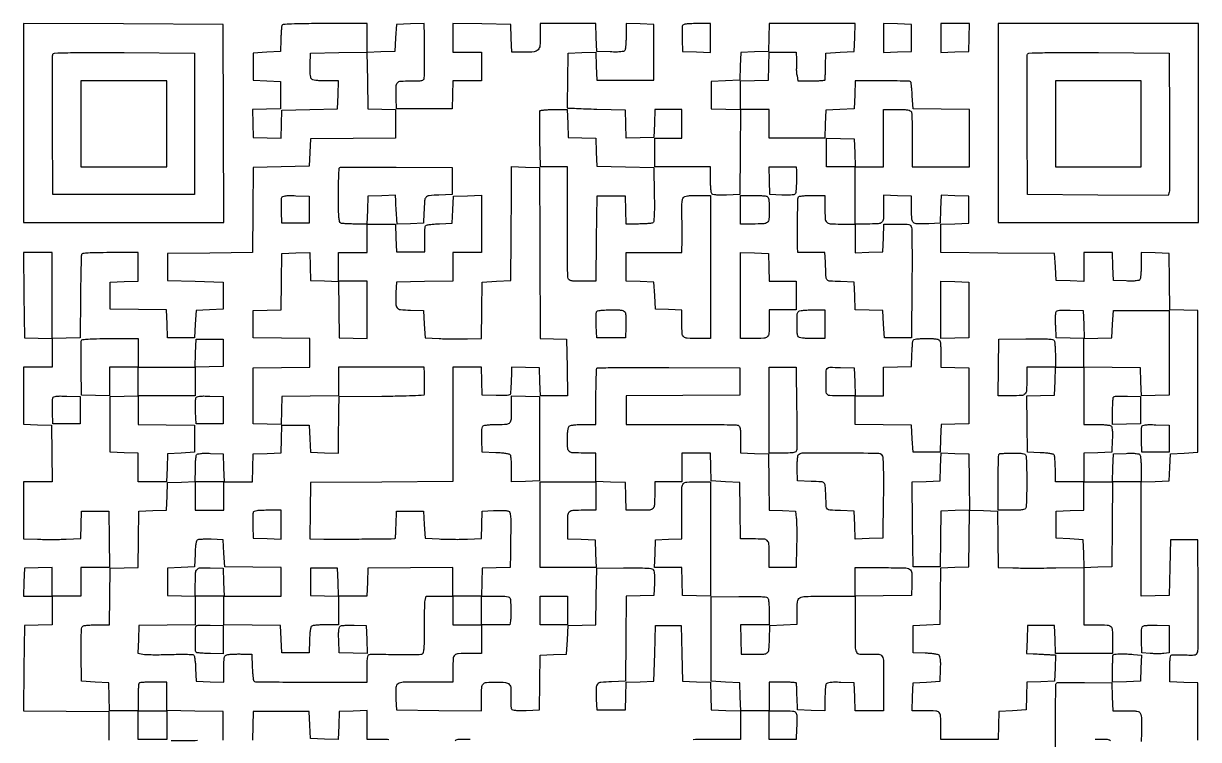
# Model space of a CAD drawing. Extents: x 156 to 936, y 100 to 969.
# Drawn here: x 156 to 936, y 494 to 969 of the extents above; entities that cross this region are included whole.
import ezdxf

# ---------------------------------------------------------------- set-up
doc = ezdxf.new("R2010")
doc.units = 0

msp = doc.modelspace()

# ---------------------------------------------------------------- linework, layer by layer
for points in [[(935.5, 493.5), (935.5, 512.5), (935.5, 531.5), (926.25, 531.787526), (917, 532.075052), (917, 541.037526, -0.00744), (917.063008, 545.271671, -0.02682), (917.287754, 547.96063, -0.04033), (917.655897, 549.625425, -0.306589), (918.25, 550.103467, -0.021515), (919.076863, 550.136195, -0.001507), (921.397508, 550.121163, -0.002134), (924.165553, 550.083074, -0.001605), (927.209602, 550.018417, 0.005636), (932.011526, 549.955145, 0.063987), (933.891556, 550.193091, 0.171736), (934.876367, 550.857979, 0.099755), (935.488384, 552.16495, 0.057084), (935.711399, 553.939083, 0.000857), (935.808475, 564.389079, 0.002308), (935.84442, 576.534447, 0.001522), (935.778782, 590.5), (935.5, 626.5), (926.5, 626.5), (917.5, 626.5), (917, 608), (916.5, 589.5), (907.25, 589.212474), (898, 588.924948), (898, 626.924948), (898, 664.924948), (907.25, 665.212474), (916.5, 665.5), (917, 674.5), (917.5, 683.5), (926.5, 684), (935.5, 684.5), (935.5, 731.5), (935.5, 778.5), (926.271928, 778.787236), (917.043857, 779.074471), (916.771928, 797.787236), (916.5, 816.5), (907.25, 816.787526), (898, 817.075052), (897.984687, 808.787526, -0.009129), (897.918962, 805.519034, -0.01216), (897.732898, 802.554613, -0.009485), (897.472502, 800.106611, -0.110544), (897.149034, 799.206902, -0.187221), (896.340297, 798.610638, -0.039341), (894.5815, 798.278749, -0.027159), (891.914541, 798.135766, -0.008519), (887.914347, 798.206902), (879.5, 798.5), (879.212474, 807.75), (878.924948, 817), (869.462474, 817), (860, 817), (860, 807.462474), (860, 797.924948), (850.75, 798.212474), (841.5, 798.5), (841, 807.5), (840.5, 816.5), (802.75, 816.762025), (765, 817.02405), (765, 826.474499), (765, 835.924948), (774.25, 836.212474), (783.5, 836.5), (783.5, 845.5), (783.5, 854.5), (774.288016, 854.787023), (765.076031, 855.074046), (764.788016, 845.787023), (764.5, 836.5), (757.011777, 836.201382, -0.010535), (749.216333, 836.054898, -0.173674), (746.805803, 836.924437, -0.207209), (745.710433, 839.069935, -0.015854), (745.5, 845.704696), (745.5, 854.5), (736.25, 854.787526), (727, 855.075052), (727, 846.144515, -0.014649), (726.801097, 839.357166, -0.195156), (725.748828, 837.14535, -0.175657), (723.402343, 836.171189, -0.011435), (715.918213, 836), (708, 836), (708, 855), (708, 874), (717.5, 874), (727, 874), (727, 893), (727, 912), (735.893011, 912, -0.00673), (740.571713, 911.937024, -0.034532), (743.154102, 911.688469, -0.06988), (744.653872, 911.217093, -0.192406), (745.393011, 910.418213, -0.081401), (745.635772, 909.244542, -0.002396), (745.821697, 904.184475, -0.00474), (745.955951, 898.207024, -0.003244), (746, 891.418213), (746, 874), (765, 874), (784, 874), (784, 892.977935), (784, 911.955869), (765.25, 912.227935), (746.5, 912.5), (746, 921.171191, 0.005061), (745.772192, 924.529969, 0.007715), (745.5, 927.439736, 0.003445), (745.214407, 929.8994, 0.169345), (745, 930.33435, 0.188331), (744.086328, 930.72604, 0.001445), (735.872924, 930.970935, 0.00532), (726.744511, 931.119524, 0.004104), (716.787526, 931.093918), (708.075052, 931), (707.787526, 921.75), (707.5, 912.5), (698, 912), (688.5, 911.5), (688.212474, 902.25), (687.924948, 893), (669.462474, 893), (651, 893), (651, 902.5), (651, 912), (641.5, 912), (632, 912), (632, 921.462474), (632, 930.924948), (641.25, 931.212474), (650.5, 931.5), (650.787526, 940.75), (651.075052, 950), (660.037526, 950), (669, 950), (669.118483, 945.25, -0.004476), (669.149212, 943.32793, -0.005043), (669.143574, 941.480635, -0.004633), (669.108381, 939.910144, -0.027177), (669.037521, 939.088333, 0.045642), (669.000227, 938.329926, 0.011884), (669.080631, 937.110708, 0.01198), (669.239271, 935.719961, 0.011978), (669.464351, 934.338333), (670.090626, 931), (679.045313, 931, 0.007849), (682.487042, 931.05403, 0.012765), (685.405046, 931.220312, 0.006425), (687.804603, 931.449693, 0.337768), (688.120801, 931.75, 0.031099), (688.174348, 932.297347, 0.000794), (688.25806, 934.776563, 0.001689), (688.34191, 937.688625, 0.001152), (688.418429, 941), (688.595254, 949.5), (698.047627, 950), (707.5, 950.5), (707.787526, 959.75), (708.075052, 969), (679.575052, 969), (651.075052, 969), (650.787526, 959.75), (650.5, 950.5), (641.287036, 950.212964), (632.074071, 949.925929), (631.787036, 940.712964), (631.5, 931.5), (622, 931), (612.5, 930.5), (612.5, 921.5), (612.5, 912.5), (622.265511, 912.213601), (632.031023, 911.927202), (631.765511, 883.713601), (631.5, 855.5), (622.58457, 855.208654, -0.007874), (618.325344, 855.136581, -0.025891), (615.518036, 855.278743, -0.03736), (613.675579, 855.608404, -0.190691), (612.849883, 856.208654, -0.110447), (612.526866, 857.10652, -0.009524), (612.266784, 859.544105, -0.01219), (612.080961, 862.496014, -0.009158), (612.015313, 865.75), (612, 874), (593.5, 874), (575, 874), (575, 883.5), (575, 893), (584, 893), (593, 893), (593, 902.5), (593, 912), (584.037526, 912), (575.075052, 912), (574.787526, 902.75), (574.5, 893.5), (565.288016, 893.212977), (556.076031, 892.925954), (555.788016, 902.212977), (555.5, 911.5), (536.5, 912.055984, -0.000923), (529.199197, 912.283115, -0.001512), (523.015623, 912.50564, -0.000146), (517.485993, 912.722991, -0.170503), (517.276588, 912.805984, -0.21705), (517.186458, 913.003428, -0.000191), (517.184431, 918.303945, -0.001902), (517.207005, 924.238771, -0.001158), (517.276588, 931.25), (517.5, 949.5), (526.711984, 949.787023), (535.923969, 950.074046), (536.211984, 940.787023), (536.5, 931.5), (555.5, 931.5), (574.5, 931.5), (574.5, 950), (574.5, 968.5), (565.25, 968.787526), (556, 969.075052), (555.984687, 960.787526, -0.009118), (555.919042, 957.519159, -0.012148), (555.733216, 954.555128, -0.009469), (555.47317, 952.107413, -0.110589), (555.150117, 951.208654, -0.190691), (554.324421, 950.608404, -0.03736), (552.481964, 950.278743, -0.025891), (549.674656, 950.136581, -0.007874), (545.41543, 950.208654), (536.5, 950.5), (536.212474, 959.75), (535.924948, 969), (517.462474, 969), (499, 969), (499, 961.434259, -0.017837), (498.746246, 954.323459, -0.169439), (497.55902, 951.569544, -0.186655), (494.972441, 950.291199, -0.022492), (488.502342, 950), (480.075052, 950), (479.787526, 959.25), (479.5, 968.5), (460.25, 968.771593), (441, 969.043186), (441, 959.521593), (441, 950), (450.5, 950), (460, 950), (460, 940.5), (460, 931), (450.537526, 931), (441.075052, 931), (440.787526, 921.75), (440.5, 912.5), (422, 912.5), (403.5, 912.5), (403.326612, 919.5, -0.009779), (403.285509, 927.391989, -0.173192), (404.16333, 929.743143, -0.205846), (406.278696, 930.802984, -0.014612), (413.019052, 931, 0.005164), (418.152213, 931.053015, 0.042775), (420.468095, 931.299778, 0.125877), (421.595374, 931.833355, 0.217441), (422.03823, 932.75, 0.002537), (422.155989, 939.771793, 0.001877), (422.217685, 947.539247, 0.001903), (422.220529, 954.948864, 0.003841), (422.155698, 960.787526), (422, 969.075052), (412.75, 968.787526), (403.5, 968.5), (403, 959.5), (402.5, 950.5), (393.25, 950.212474), (384, 949.924948), (384, 959.462474), (384, 969), (355.968615, 969, 0.001955), (341.921317, 968.945069, 0.009011), (333.788066, 968.734848, 0.007053), (328.372136, 968.420543, 0.296767), (327.488341, 967.75, 0.062379), (327.299299, 966.905307, 0.004511), (327.092081, 964.517187, 0.006263), (326.905777, 961.655284, 0.004694), (326.769726, 958.5), (326.5, 950.5), (317.5, 950), (308.5, 949.5), (308.5, 940.5), (308.5, 931.5), (317.5, 931), (326.5, 930.5), (326.5, 921.5), (326.5, 912.5), (317.212977, 912.211984), (307.925954, 911.923969), (308.212977, 902.711984), (308.5, 893.5), (317.711984, 893.212977), (326.923969, 892.925954), (327.211984, 902.212977), (327.5, 911.5), (346, 912), (364.5, 912.5), (364.787526, 921.75), (365.075052, 931), (356.659971, 931, -0.009341), (352.67439, 931.074469, -0.027071), (349.928617, 931.326393, -0.038412), (348.062509, 931.748416, -0.145738), (347.078674, 932.405204, -0.126804), (346.594776, 933.431833, -0.023545), (346.298867, 935.514748, -0.021342), (346.157498, 938.264652, -0.01153), (346.206229, 941.655204), (346.5, 949.5), (365.227854, 949.771984), (383.955708, 950.043968), (384.227854, 931.271984), (384.5, 912.5), (393.75, 912.212474), (403, 911.924948), (403, 902.478047), (403, 893.031147), (374.75, 892.765573), (346.5, 892.5), (346, 883.5), (345.5, 874.5), (327, 874), (308.5, 873.5), (308.234453, 845.265547), (307.968906, 817.031094), (279.734453, 816.765547), (251.5, 816.5), (251.5, 807.5), (251.5, 798.5), (270, 798), (288.5, 797.5), (288.5, 788.5), (288.5, 779.5), (279.5, 779), (270.5, 778.5), (270, 769.5), (269.5, 760.5), (260.5, 760.5), (251.5, 760.5), (251.212764, 769.728072), (250.925529, 778.956143), (232.212764, 779.228072), (213.5, 779.5), (213.5, 788.5), (213.5, 797.5), (222.75, 797.787526), (232, 798.075052), (232, 807.537526), (232, 817), (213.468615, 817, 0.003185), (204.368967, 816.942043, 0.013242), (198.884868, 816.726845, 0.0135), (195.287207, 816.392379, 0.280528), (194.470855, 815.75, 0.082403), (194.27733, 814.758021, 0.000701), (194.067382, 806.935938, 0.002449), (193.882619, 797.939181, 0.001573), (193.75224, 787.5), (193.5, 760.5), (184.25, 760.212474), (175, 759.924948), (175, 788.462474), (175, 817), (165.484427, 817), (155.968853, 817), (156.234427, 788.75), (156.5, 760.5), (165.75, 760.212474), (175, 759.924948), (175, 750.462474), (175, 741), (165.5, 741), (156, 741), (156, 722.037526), (156, 703.075052), (165.25, 702.787526), (174.5, 702.5), (174.772065, 683.75), (175.044131, 665), (165.522065, 665), (156, 665), (156, 646.070969), (156, 627.141938), (165.25, 626.820969, 0.005721), (169.49273, 626.722336, 0.003235), (174.636212, 626.694916, 0.003229), (179.82374, 626.734324, 0.0053), (184.213699, 626.842573), (193.927398, 627.185146), (194.213699, 636.342573), (194.5, 645.5), (203.5, 645.5), (212.5, 645.5), (212.772065, 626.75), (213.044131, 608), (203.522065, 608), (194, 608), (194, 598.5), (194, 589), (184.5, 589), (175, 589), (175, 598.537526), (175, 608.075052), (165.75, 607.787526), (156.5, 607.5), (156.212474, 598.25), (155.924948, 589), (165.462474, 589), (175, 589), (175, 579.537526), (175, 570.075052), (165.75, 569.787526), (156.5, 569.5), (156.234453, 541.2656), (155.968906, 513.031199), (184.234453, 512.7656), (212.5, 512.5), (212.5, 493.5)], [(288.5, 493.5), (288.5, 503), (288.5, 512.5), (269.75, 512.772065), (251, 513.044131), (251, 503.522065), (251, 494), (241.5, 494), (232, 494), (232, 503.5), (232, 513), (222.537526, 513), (213.075052, 513), (212.787526, 522.25), (212.5, 531.5), (203.5, 532), (194.5, 532.5), (194.253044, 550.442865, -0.00333), (194.19043, 559.259053, -0.013443), (194.332656, 564.636527, -0.01462), (194.625285, 568.172733, -0.227096), (195.253044, 569.177552, -0.111512), (196.126216, 569.49002, -0.009142), (198.550663, 569.741275, -0.011901), (201.485585, 569.921061, -0.00888), (204.727935, 569.984687), (212.955869, 570), (213.227935, 588.75), (213.5, 607.5), (222.728072, 607.787236), (231.956143, 608.074471), (232.228072, 626.787236), (232.5, 645.5), (241.712964, 645.787036), (250.925929, 646.074071), (251.212964, 655.287036), (251.5, 664.5), (260.75, 664.787526), (270, 665.075052), (270.015313, 673.287526, -0.009211), (270.081044, 676.527258, -0.012245), (270.267102, 679.467433, -0.009596), (270.527569, 681.895183, -0.110258), (270.850966, 682.793098, -0.187221), (271.659703, 683.389362, -0.039341), (273.4185, 683.721251, -0.027159), (276.085459, 683.864234, -0.008519), (280.085653, 683.793098), (288.5, 683.5), (288.787526, 674.25), (289.075052, 665), (298.5, 665), (307.924948, 665), (308.212474, 674.25), (308.5, 683.5), (317.712964, 683.787036), (326.925929, 684.074071), (327.212964, 693.287036), (327.5, 702.5), (336.5, 702.5), (345.5, 702.5), (346, 693.5), (346.5, 684.5), (355.75, 684.212474), (365, 683.924948), (365.079024, 693.212474, -0.000761), (365.121578, 697.45503, -0.000439), (365.185059, 702.562414, -0.000438), (365.257785, 707.689973, -0.000734), (365.329024, 712), (365.5, 721.5), (393.75, 721.765573, 0.002598), (405.622444, 721.938886, 0.00607), (414.50275, 722.222558, 0.001837), (421.620706, 722.562683, 0.371964), (422.09375, 723.015573, 0.017526), (422.13051, 723.628552, 0.001939), (422.159961, 725.0327, 0.002363), (422.180641, 726.704821, 0.00191), (422.1875, 728.5, 0.001681), (422.180728, 730.513777, 0.001076), (422.159961, 732.853125, 0.001081), (422.129727, 735.145034, 0.00202), (422.09375, 737), (422, 741), (393.5, 741), (365, 741), (365, 731.522065), (365, 722.044131), (346.25, 721.772065), (327.5, 721.5), (327.211984, 712.212977), (326.923969, 702.925954), (317.711984, 703.212977), (308.5, 703.5), (308.5, 722), (308.5, 740.5), (327.25, 740.772065), (346, 741.044131), (346, 750.5), (346, 759.955869), (327.25, 760.227935), (308.5, 760.5), (308.5, 769.5), (308.5, 778.5), (317.728072, 778.787236), (326.956143, 779.074471), (327.228072, 797.787236), (327.5, 816.5), (336.711984, 816.787023), (345.923969, 817.074046), (346.211984, 807.787023), (346.5, 798.5), (355.75, 798.212474), (365, 797.924948), (365, 807.462474), (365, 817), (374.5, 817), (384, 817), (384, 826.5), (384, 836), (376.081787, 836, -0.006947), (372.935636, 836.043715, -0.008806), (370.031843, 836.175639, -0.007189), (367.611474, 836.363326, -0.068768), (366.605423, 836.597919, -0.249141), (365.754239, 837.576177, -0.035832), (365.328254, 840.283326, -0.018543), (365.100925, 845.079705, -0.002626), (365.051267, 854.958884, -0.003426), (365.099793, 861.81479, -0.005407), (365.245329, 867.695274, -0.001644), (365.442656, 872.772582, -0.187985), (365.706291, 873.372957, -0.195809), (366.331736, 873.636414, -0.000409), (377.055785, 873.755785, -0.002689), (389.169112, 873.815552, -0.001656), (403.428659, 873.761992), (440.5, 873.5), (440.5, 864.5), (440.5, 855.5), (431.759315, 855.211203, 0.014923), (425.253839, 854.801646, 0.195196), (423.149036, 853.710509, 0.159803), (422.18527, 851.366323, 0.009206), (421.754332, 843.5), (421.5, 836.5), (412.75, 836.211067), (404, 835.922134), (403.805207, 839.211067, 0.00164), (403.715067, 840.65288, 0.001166), (403.604973, 842.268251, 0.001177), (403.492696, 843.80916, 0.002507), (403.3971, 845, -0.006475), (403.308718, 846.222516, -0.002679), (403.219453, 847.878211, -0.00265), (403.142668, 849.654394, -0.003412), (403.091893, 851.287526), (403, 855.075052), (393.75, 854.787526), (384.5, 854.5), (384.212474, 845.25), (383.924948, 836), (393.424948, 836), (402.924948, 836), (403.212474, 826.75), (403.5, 817.5), (412.983574, 817.5), (422.467148, 817.5), (422.302822, 825.553028, -0.008466), (422.291823, 828.721646, -0.011507), (422.396092, 831.579175, -0.008539), (422.577437, 833.94315, -0.115493), (422.851092, 834.759061, -0.200698), (423.540741, 835.252542, -0.01716), (425.720402, 835.673179, -0.019399), (428.567144, 836.009307, -0.01101), (432.031844, 836.206033), (440.5, 836.5), (441, 845.5), (441.5, 854.5), (450.75, 854.787526), (460, 855.075052), (460, 836.037526), (460, 817), (450.5, 817), (441, 817), (441, 807.522065), (441, 798.044131), (422.25, 797.772065), (403.5, 797.5), (403.199088, 790.520917, 0.012477), (403.062458, 782.988791, 0.170867), (403.97509, 780.45151, 0.198326), (406.222155, 779.237089, 0.017722), (412.759315, 778.788797), (421.5, 778.5), (422, 769.5), (422.5, 760.5), (432, 760, 0.006695), (436.306028, 759.831145, 0.004023), (441.420154, 759.740319, 0.004028), (446.508494, 759.731893, 0.007015), (450.728185, 759.818108), (459.95637, 760.136216), (460.228185, 778.818108), (460.5, 797.5), (470, 798), (479.5, 798.5), (479.702066, 827, 0.000057), (479.782942, 838.59231, 0.000062), (479.858856, 849.856336, 0.000058), (479.921547, 859.500792, 0.000306), (479.952066, 864.787526), (480, 874.075052), (489.25, 873.787526), (498.5, 873.5), (498.693243, 823, 0.000061), (498.771401, 803.202094, 0.000085), (498.846393, 785.509874, 0.00005), (498.913639, 770.595766, 0.001132), (498.943243, 766.288933), (499, 760.077866), (507.75, 759.788933), (516.5, 759.5), (516.772065, 740.75), (517.044131, 722), (508.059591, 722), (499.075052, 722), (498.787526, 731.25), (498.5, 740.5), (489.25, 740.787526), (480, 741.075052), (479.880142, 736.787526, -0.003094), (479.741004, 732.713053, -0.003006), (479.550348, 728.601279, -0.002617), (479.343685, 725.016108, -0.016904), (479.168879, 723.212474, -0.294775), (478.64647, 722.596928, -0.047029), (477.021957, 722.268025, -0.027676), (474.299933, 722.130621, -0.006543), (469.75, 722.212474), (460.5, 722.5), (460.212474, 731.75), (459.924948, 741), (450.462474, 741), (441, 741), (441, 703.009792), (441, 665.019583), (393.75, 664.759792), (346.5, 664.5), (346.227935, 645.75), (345.955869, 627), (355.227935, 626.922442, 0.003114), (368.241019, 626.894635, 0.001582), (384.608783, 627.013389, 0.000103), (402.235122, 627.200681, 0.196099), (402.750962, 627.417629, 0.183376), (402.864463, 627.669974, 0.00112), (403.012061, 630.224561, 0.00439), (403.149246, 633.160312, 0.002759), (403.260528, 636.593862), (403.5, 645.5), (412.5, 645.5), (421.5, 645.5), (422, 636.5), (422.5, 627.5), (432, 627, 0.006917), (436.305031, 626.833104, 0.004162), (441.41591, 626.748305, 0.004167), (446.499622, 626.748647, 0.007264), (450.713735, 626.845294), (459.92747, 627.190588), (460.213735, 636.345294), (460.5, 645.5), (467.988223, 645.798618, -0.007113), (471.002676, 645.875899, -0.008291), (473.86774, 645.861065, -0.007478), (476.28567, 645.772252, -0.048649), (477.488223, 645.591868, -0.249664), (478.759494, 644.441676, -0.072268), (479.307541, 641.762138, -0.017697), (479.433859, 636.039907, -0.000836), (479.145204, 616.787526), (479, 608.075052), (469.75, 607.787526), (460.5, 607.5), (460.212474, 598.25), (459.924948, 589), (469.462474, 589, -0.003874), (475.51584, 588.953098, -0.053135), (477.694964, 588.686657, -0.181757), (478.707336, 588.012587, -0.138346), (479.16655, 586.75, -0.007082), (479.428725, 582.365359, -0.009518), (479.534242, 578.387789, -0.010421), (479.489633, 575.04807, -0.03026), (479.271354, 572.75), (478.841089, 570), (469.420545, 570), (460, 570), (460, 560.5), (460, 551), (452.081787, 551, 0.01141), (444.599988, 550.829247, 0.175208), (442.252746, 549.85745, 0.195511), (441.199638, 547.650479, 0.014768), (441, 540.893011), (441, 532), (422.519052, 532, 0.004239), (408.063884, 531.877459, 0.13093), (404.637957, 530.902206, 0.25447), (403.172345, 528.427676, 0.019865), (403.199088, 520.479083), (403.5, 513.5), (431.75, 513.234427), (460, 512.968853), (460, 520.902639, -0.011068), (460.165212, 528.365411, -0.169323), (461.1071, 530.725426, -0.200102), (463.253262, 531.79038, -0.016408), (469.639213, 532, -0.021764), (475.946252, 531.725343, -0.185774), (478.443066, 530.505661, -0.181736), (479.507702, 527.911855, -0.020669), (479.434235, 521.465379, 0.012819), (479.369127, 519.062667, 0.016055), (479.437455, 516.834265, 0.014297), (479.606272, 514.991437, 0.108834), (479.892441, 514.174034, 0.197728), (480.690709, 513.595907, 0.034289), (482.566222, 513.278153, 0.024978), (485.388335, 513.138821, 0.008014), (489.58457, 513.208654), (498.5, 513.5), (498.772409, 531.711394), (499.044819, 549.922788), (507.772409, 550.211394), (516.5, 550.5), (517, 560), (517.5, 569.5), (526.728072, 569.787236), (535.956143, 570.074471), (536.228072, 588.787236), (536.5, 607.5), (554.369149, 607.773559, -0.003819), (562.712463, 607.837549, -0.011716), (568.363156, 607.705298, -0.011656), (572.310631, 607.427957, -0.150949), (573.657104, 606.869615, -0.142536), (574.323256, 605.885185, -0.047636), (574.700505, 604.170365, -0.030291), (574.858305, 601.577326, -0.008942), (574.787955, 597.596055), (574.5, 589.5), (565.26551, 589.212679), (556.03102, 588.925359), (555.76551, 560.712679), (555.5, 532.5), (546.259666, 532.212602, 0.015844), (539.321238, 531.776454, 0.194277), (537.009645, 530.578192, 0.177046), (536.065605, 528.057347, 0.012739), (536.199088, 520.479083), (536.5, 513.5), (546, 513.5), (555.5, 513.5), (555.787036, 522.712964), (556.074071, 531.925929), (565.287036, 532.212964), (574.5, 532.5), (575, 551), (575.5, 569.5), (584, 569.5), (592.5, 569.5), (593, 551), (593.5, 532.5), (602.712964, 532.212964), (611.925929, 531.925929), (612.212964, 522.712964), (612.5, 513.5), (622.288011, 513.21333), (632.076022, 512.926659), (631.788011, 522.21333), (631.5, 531.5), (622, 532), (612.5, 532.5), (612.5, 560.5), (612.5, 588.5), (630.926619, 588.773242, -0.003139), (640.125155, 588.85189, -0.013555), (645.589823, 588.716146, -0.01557), (649.126519, 588.421641, -0.226527), (650.161306, 587.773242, -0.110913), (650.48003, 586.885205, -0.009356), (650.736503, 584.450577, -0.012063), (650.919865, 581.502688, -0.009035), (650.984687, 578.25), (651, 570), (641.463788, 570), (631.927576, 570), (632.213788, 560.25), (632.5, 550.5), (639.5, 550.469005, 0.008889), (647.464579, 550.575329, 0.169105), (649.754113, 551.45327, 0.199065), (650.820505, 553.518745, 0.01308), (651.213926, 560.359681), (651.5, 569.5), (660.5, 570), (669.5, 570.5), (669.463093, 577.5, -0.022209), (669.768973, 585.311552, -0.246222), (671.391831, 587.863692, -0.126472), (675.018777, 588.867333, -0.004588), (689.475249, 589), (708, 589), (708, 598.475), (708, 607.95), (726.487223, 607.95, -0.003873), (740.958549, 607.837901, -0.13117), (744.241396, 606.906886, -0.253195), (745.664379, 604.5202, -0.017943), (745.710761, 596.5), (745.5, 589.5), (726.75, 589.227935), (708, 588.955869), (708, 570.045322, 0.003348), (708.097924, 555.420285, 0.110281), (708.907148, 552.011306, 0.270285), (711.07254, 550.561141, 0.027546), (717.5, 550.51571, -0.027283), (723.884532, 550.47394, -0.268629), (726.039232, 549.043817, -0.111965), (726.850533, 545.684456, -0.003492), (726.95, 531.440547), (726.95, 513), (717.512526, 513), (708.075052, 513), (707.787526, 522.25), (707.5, 531.5), (698.58457, 531.791346, 0.007874), (694.325344, 531.863419, 0.025891), (691.518036, 531.721257, 0.03736), (689.675579, 531.391596, 0.190691), (688.849883, 530.791346, 0.110589), (688.52683, 529.892587, 0.009469), (688.266784, 527.444872, 0.012148), (688.080958, 524.480841, 0.009118), (688.015313, 521.212474), (688, 512.924948), (678.847925, 513.212474), (669.695849, 513.5), (669.464517, 522, 0.001053), (669.367418, 525.311374, 0.001544), (669.266889, 528.223437, 0.000725), (669.170029, 530.702865, 0.028439), (669.116592, 531.25, 0.339459), (668.801894, 531.550346, 0.00637), (666.390499, 531.779688, 0.012712), (663.458816, 531.945974, 0.007809), (660, 532), (651, 532), (651, 522.5), (651, 513), (659.883423, 513, -0.014769), (666.557752, 512.802817, -0.213834), (668.605984, 511.735462, -0.171698), (669.409867, 509.380854, -0.00891), (669.174833, 501.25), (668.835882, 494), (659.917941, 494), (651, 494), (651, 503.5), (651, 513), (641.5, 513), (632, 513), (632, 503.5), (632, 494), (613.75, 493.984687, 0.004181), (606.662785, 493.91947, 0.006279), (600.481605, 493.733216, 0.002855)], [(841.047483, 487.035768, -0.001493), (841, 502.940322, -0.002324), (841.049628, 513.619131, -0.003733), (841.202246, 522.724299, -0.00079), (841.408216, 530.703877, -0.191804), (841.688496, 531.355163, -0.19128), (842.321579, 531.628369, -0.001798), (847.480314, 531.761564, -0.0057), (853.465536, 531.826322, -0.003617), (860.438496, 531.77183), (878.5, 531.5), (878.787526, 522.25), (879.075052, 513), (887.930537, 513, -0.006773), (892.587052, 512.936924, -0.03465), (895.160133, 512.688208, -0.070053), (896.655249, 512.216672, -0.192061), (897.393011, 511.418213, -0.09206), (898.145544, 507.347604, -0.003894), (898.019097, 492.616753, -0.00225)], [(398.426061, 493.751654, 0.011463), (395.496713, 493.923668, 0.008468), (392.25, 493.984687), (384, 494), (384, 503.537526), (384, 513.075052), (374.75, 512.787526), (365.5, 512.5), (365.211984, 503.212977), (364.923969, 493.925954), (355.711984, 494.212977), (346.5, 494.5), (346, 503.5), (345.5, 512.5), (327, 512.5), (308.5, 512.5), (308, 493.5)], [(253.996747, 493.146926, -0.000355), (258.979687, 493.216904, -0.000678), (264.85957, 493.287322, -0.000472), (271.5, 493.351569)], [(452.520917, 493.800912, 0.012739), (444.942653, 493.934395, 0.177046), (442.421808, 492.990355, 0.194277)], [(877.562553, 493.083447, 0.162596), (875.01089, 493.947558, 0.011811), (867.479083, 493.800912)]]:
    msp.add_lwpolyline(points, format="xyb")
for points in [[(156, 903.007138), (156, 837), (222.50719, 837), (289.014379, 837), (288.75719, 902.75), (288.5, 968.5), (222.25, 968.757138), (156, 969.014276)], [(727, 959.5), (727, 949.924948), (736.25, 950.212474), (745.5, 950.5), (745.5, 959.5), (745.5, 968.5), (736.25, 968.787526), (727, 969.075052)], [(765, 959.462474), (765, 949.924948), (774.25, 950.212474), (783.5, 950.5), (783.787526, 959.75), (784.075052, 969), (774.537526, 969), (765, 969)], [(803, 903), (803, 837), (869.5, 837), (936, 837), (936, 903), (936, 969), (869.5, 969), (803, 969)], [(194, 902.5), (194, 874), (222.5, 874), (251, 874), (251, 902.5), (251, 931), (222.5, 931), (194, 931)], [(841, 902.5), (841, 874), (869.5, 874), (898, 874), (898, 902.5), (898, 931), (869.5, 931), (841, 931)], [(707.787526, 883.25), (708.075052, 874), (698.537526, 874), (689, 874), (689, 883.537526), (689, 893.075052), (698.25, 892.787526), (707.5, 892.5)], [(365.227935, 779.25), (365.5, 760.5), (374.75, 760.212474), (384, 759.924948), (384, 778.962474), (384, 798), (374.477935, 798), (364.955869, 798)], [(783.5, 779), (783.5, 760.5), (774.25, 760.212474), (765, 759.924948), (765, 779), (765, 798.075052), (774.25, 797.787526), (783.5, 797.5)], [(270, 655.5), (270, 646), (279.5, 646), (289, 646), (289, 655.5), (289, 665), (279.5, 665), (270, 665)], [(517, 579.5), (517, 570), (508, 570), (499, 570), (499, 579.5), (499, 589), (508, 589), (517, 589)]]:
    msp.add_lwpolyline(points, close=True)
for points in [[(593.423642, 967.661609, 0.079281), (593.235027, 966.7687, 0.006579), (593.147568, 964.392336, 0.008656), (593.129541, 961.539392, 0.006569), (593.205027, 958.411609), (593.5, 950.5), (602.75, 950.212474), (612, 949.924948), (612, 959.462474), (612, 969), (602.968615, 969, 0.007593), (598.620517, 968.933967, 0.027242), (595.854544, 968.698735, 0.041413), (594.106941, 968.304101, 0.228749)], [(269.5, 902.5), (269.5, 855.5), (222.5, 855.5), (175.5, 855.5), (175.239372, 901.5, -0.000997), (175.174287, 919.225103, -0.001596), (175.197198, 934.357597, -0.000282), (175.267665, 947.72814, -0.090314), (175.461789, 948.759906, -0.301449), (176.45055, 949.464468, -0.003096), (185.402033, 949.70934, -0.005599), (198.68089, 949.841585, -0.001079), (222.722417, 949.759906), (269.5, 949.5)], [(916.777529, 904.5, -0.001169), (916.844214, 887.089041, -0.00181), (916.812248, 872.054912, -0.000538), (916.723164, 858.995066, -0.057675), (916.505999, 857.240125), (915.956939, 854.980251), (869.22847, 855.240125), (822.5, 855.5), (822.239372, 901.5, -0.000997), (822.174287, 919.225103, -0.001596), (822.197198, 934.357597, -0.000282), (822.267665, 947.72814, -0.090314), (822.461789, 948.759906, -0.301449), (823.45055, 949.464468, -0.003096), (832.402033, 949.70934, -0.005599), (845.68089, 949.841585, -0.001079), (869.722417, 949.759906), (916.5, 949.5)], [(517.212474, 902.75), (517.5, 893.5), (526.712964, 893.212964), (535.925929, 892.925929), (536.212964, 883.712964), (536.5, 874.5), (555.5, 874), (574.5, 873.5), (574.71939, 855.540099, -0.003424), (574.76602, 846.853289, -0.012963), (574.617147, 841.421853, -0.013089), (574.32745, 837.785663, -0.228634), (573.71939, 836.805412, -0.112178), (572.861723, 836.499499, -0.008905), (570.445781, 836.253721, -0.01172), (567.521977, 836.077684, -0.008708), (564.287526, 836.015313), (556.075052, 836), (555.787526, 845.25), (555.5, 854.5), (546, 854.5), (536.5, 854.5), (536.234427, 826.25), (535.968853, 798), (527.051814, 798, -0.00559), (521.899362, 798.057602, -0.044062), (519.525891, 798.320762, -0.112612), (518.248259, 798.895566, -0.155336), (517.526701, 799.915871, -0.071527), (517.285092, 801.37116, -0.001278), (517.133222, 809.298356, -0.003166), (517.038199, 818.552095, -0.002104), (517.041088, 829.165871, 0.0004), (517.081969, 840.272416, 0.000438), (517.103554, 851.040912, 0.000409), (517.106411, 860.248914, 0.00221), (517.081774, 865.25), (517, 874), (508.043625, 874), (499.08725, 874), (498.793625, 892.011908, -0.001811), (498.705193, 898.986719, -0.002786), (498.684169, 905.02307, -0.000917), (498.704651, 910.241772, -0.080071), (498.833333, 911.011908, -0.280665), (499.306478, 911.408966, -0.011022), (501.650651, 911.712794, -0.01654), (504.583458, 911.929542, -0.010174), (508.045808, 912), (516.924948, 912)], [(669.134681, 871.25, -0.015832), (669.216235, 866.52915, -0.012922), (669.012997, 861.480221, -0.006968), (668.64123, 856.843731, -0.174605), (668.106118, 855.706118, -0.17403), (667.464274, 855.403332, -0.009667), (665.221926, 855.230676, -0.013989), (662.491619, 855.150009, -0.009711), (659.405143, 855.205143), (651.5, 855.5), (651.212474, 864.75), (650.924948, 874), (659.962474, 874), (669, 874)], [(345.5, 845.5), (345.5, 836.5), (336.5, 836.5), (327.5, 836.5), (327.205027, 844.411609, -0.006757), (327.130652, 847.542211, -0.008847), (327.151984, 850.403842, -0.006825), (327.2445, 852.787219, -0.078651), (327.438673, 853.700781, -0.222283), (328.127059, 854.364206, -0.05328), (329.715903, 854.724548, -0.030281), (332.338027, 854.871594, -0.007113), (336.733647, 854.789171), (345.5, 854.5)], [(612, 807.5), (612, 760), (604.081787, 760, -0.011383), (596.602433, 760.170301, -0.17474), (594.254392, 761.139643, -0.19588), (593.200408, 763.341584, -0.014894), (593, 770.068056), (593, 778.922134), (584.25, 779.211067), (575.5, 779.5), (575, 788.5), (574.5, 797.5), (565.25, 797.787526), (556, 798.075052), (556, 807.537526), (556, 817), (574.5, 817), (593, 817), (593.125886, 825.75, 0.00318), (593.157869, 829.735023, 0.001862), (593.148043, 834.507467, 0.001862), (593.10265, 839.282314, 0.003165), (593.024538, 843.27542, -0.00977), (592.999712, 847.185347, -0.020936), (593.165701, 850.197251, -0.024523), (593.491098, 852.410811, -0.125079), (594.021097, 853.52542, -0.13844), (595.03965, 854.226656, -0.043883), (596.848389, 854.669476, -0.028987), (599.55486, 854.925814, -0.009118), (603.622445, 855), (612, 855)], [(649.418213, 854.393011, -0.18666), (650.209997, 853.676577, -0.072682), (650.683962, 852.251766, -0.036534), (650.93529, 849.820122, -0.007489), (651, 845.5, -0.016928), (650.787494, 839.225197, -0.201251), (649.720139, 837.097177, -0.16771), (647.358591, 836.163873, -0.011011), (639.918213, 836), (632, 836), (632, 845.5), (632, 855), (639.918213, 855, -0.00705), (643.066073, 854.955615, -0.008902), (645.9751, 854.821697, -0.007317), (648.400281, 854.631074, -0.06844)], [(688, 847.081787, 0.011759), (688.176663, 839.570915, 0.18106), (689.179831, 837.232644, 0.19079), (691.45107, 836.190353, 0.013298), (698.606989, 836), (708, 836), (708, 826.462474), (708, 816.924948), (717.25, 817.212474), (726.5, 817.5), (726.787526, 826.75), (727.075052, 836), (736.018474, 836, -0.004736), (741.561538, 835.947493, -0.053558), (743.736862, 835.672036, -0.155063), (744.850155, 835.003716, -0.122437), (745.500965, 833.75, -0.056258), (745.712264, 832.037369, -0.000808), (745.802364, 821.732813, -0.002221), (745.834482, 809.767907, -0.001462), (745.770017, 796), (745.5, 760.5), (736.5, 760.5), (727.5, 760.5), (727, 769.5), (726.5, 778.5), (717.287036, 778.787036), (708.074071, 779.074071), (707.787036, 788.287036), (707.5, 797.5), (698.25, 797.787526, -0.007426), (691.411717, 798.101801, -0.168845), (689.622301, 798.848486, -0.195115), (688.806187, 800.514255, -0.010489), (688.511483, 806.5, 0.001861), (688.443877, 808.615917, 0.001604), (688.357418, 810.839062, 0.001615), (688.266002, 812.855345, 0.004675), (688.185179, 814.25), (688, 817), (679, 817), (670, 817), (669.864191, 820.75, -0.009626), (669.719176, 829.305037, -0.004178), (669.840441, 840.682244, -0.000979), (670.090978, 852.626878, -0.133445), (670.49639, 853.994159, -0.218402), (671.094392, 854.392109, -0.011647), (673.414965, 854.704534, -0.016512), (676.279566, 854.927029, -0.011124), (679.559017, 855), (688, 855)], [(650.787526, 807.25), (651.075052, 798), (660.037526, 798), (669, 798), (669, 788.5), (669, 779), (660, 779), (651, 779), (651, 770.106989, -0.014768), (650.800362, 763.349521, -0.195511), (649.747254, 761.14255, -0.175208), (647.400012, 760.170753, -0.01141), (639.918213, 760), (632, 760), (632, 788.537526), (632, 817.075052), (641.25, 816.787526), (650.5, 816.5)], [(555.53186, 776.729083, -0.045288), (555.735265, 775.430652, -0.00895), (555.846004, 773.075142, -0.009416), (555.874264, 770.317546, -0.008627), (555.800912, 767.479083), (555.5, 760.5), (546, 760.5), (536.5, 760.5), (536.205027, 768.411609, -0.006569), (536.129541, 771.539392, -0.008656), (536.147568, 774.392336, -0.006579), (536.235027, 776.7687, -0.079281), (536.423642, 777.661609, -0.228601), (537.106344, 778.303902, -0.041485), (538.850944, 778.698627, -0.027288), (541.61172, 778.933926, -0.007616), (545.949563, 779, -0.004678), (551.552489, 778.947575, -0.053547), (553.739528, 778.671195, -0.154765), (554.863398, 777.997834, -0.120074)], [(688, 769.5), (688, 760), (679.559017, 760, -0.009777), (675.847583, 760.072584, -0.022869), (673.081604, 760.30781, -0.025741), (671.115726, 760.669682, -0.198475), (670.372476, 761.206338, -0.127083), (669.669187, 763.473755, -0.010853), (669.508102, 769.609813, -0.009788), (669.601042, 775.791653, -0.154721), (670.297344, 777.75, -0.171421), (671.144263, 778.308064, -0.027466), (673.12069, 778.684422, -0.023326), (675.897929, 778.925561, -0.009992), (679.622445, 779), (688, 779)], [(859.788016, 769.212977), (860.076031, 759.925954), (869.288016, 760.212977), (878.5, 760.5), (879, 769.5), (879.5, 778.5), (898, 778.5), (916.5, 778.5), (916.5, 750.5), (916.5, 722.5), (907.288016, 722.212977), (898.076031, 721.925954), (897.788016, 731.212977), (897.5, 740.5), (878.75, 740.772065), (860, 741.044131), (860, 722.022065), (860, 703), (868.25, 702.984687, -0.00917), (871.504112, 702.918959, -0.012203), (874.45641, 702.732898, -0.00954), (876.894283, 702.472467, -0.110402), (877.793098, 702.149034, -0.187221), (878.389362, 701.340297, -0.039341), (878.721251, 699.5815, -0.027159), (878.864234, 696.914541, -0.008519), (878.793098, 692.914347), (878.5, 684.5), (869.25, 684.212474), (860, 683.924948), (860, 674.462474), (860, 665), (869.462474, 665), (878.924948, 665), (879.212474, 674.25), (879.5, 683.5), (887.914347, 683.793098, -0.008519), (891.914541, 683.864234, -0.027159), (894.5815, 683.721251, -0.039341), (896.340297, 683.389362, -0.187221), (897.149034, 682.793098, -0.110402), (897.472467, 681.894283, -0.00954), (897.732898, 679.45641, -0.012203), (897.918959, 676.504112, -0.00917), (897.984687, 673.25), (898, 665), (888.515573, 665), (879.031147, 665), (878.765573, 636.75), (878.5, 608.5), (869.25, 608.212474), (860, 607.924948), (860, 588.962474), (860, 570), (867.918213, 570, -0.01141), (875.400012, 569.829247, -0.175208), (877.747254, 568.85745, -0.195511), (878.800362, 566.650479, -0.014768), (879, 559.893011), (879, 551), (860.037526, 551), (841.075052, 551), (840.787526, 560.25), (840.5, 569.5), (831.5, 569.5), (822.5, 569.5), (822.212474, 560.25), (821.924948, 551), (826.212474, 550.812469, -0.00137), (828.037234, 550.727646, -0.001144), (829.974914, 550.627808, -0.001154), (831.747247, 550.528323, -0.003151), (833, 550.447178, 0.001945), (834.157778, 550.36938, 0.001049), (835.584874, 550.282064, 0.001044), (837.039406, 550.199178, 0.001643), (838.288933, 550.134709), (841.077866, 550), (840.788933, 541.25), (840.5, 532.5), (831.287036, 532.212964), (822.074071, 531.925929), (821.787036, 522.712964), (821.5, 513.5), (812.5, 513), (803.5, 512.5), (803.212474, 503.25), (802.924948, 494), (783.962474, 494), (765, 494), (765, 501.918213, 0.011435), (764.828811, 509.402343, 0.175657), (763.85465, 511.748828, 0.195156), (761.642834, 512.801097, 0.014649), (754.855485, 513), (745.924948, 513), (746.212474, 522.25), (746.5, 531.5), (755.5, 532), (764.5, 532.5), (764.787955, 540.596055, 0.009297), (764.853384, 544.453818, 0.027925), (764.702116, 547.083031, 0.040485), (764.352763, 548.859002, 0.151881), (763.740571, 549.800344, 0.122658), (762.807209, 550.249631, 0.013628), (760.461407, 550.669899, 0.015939), (757.595712, 551.010054, 0.012276), (754.452616, 551.204288), (746.5, 551.5), (746.5, 560.5), (746.5, 569.5), (755.5, 570), (764.5, 570.5), (764.771928, 589.212764), (765.043857, 607.925529), (774.271928, 608.212764), (783.5, 608.5), (783.772199, 627.28648), (784.044399, 646.072959), (774.455018, 645.78648), (764.865637, 645.5), (764.682818, 627), (764.5, 608.5), (755.5, 608.5), (746.5, 608.5), (746.234491, 636.712269), (745.968982, 664.924538), (755.234491, 665.212269), (764.5, 665.5), (764.788016, 674.787023), (765.076031, 684.074046), (774.288016, 683.787023), (783.5, 683.5), (783.771928, 664.787236), (784.043857, 646.074471), (793.271928, 645.787236), (802.5, 645.5), (802.771815, 626.818108), (803.04363, 608.136216), (812.771815, 607.818108, 0.006), (817.767914, 607.714733, 0.001944), (825.161018, 607.67924, 0.001938), (833.380843, 607.703588, 0.002177), (841.286969, 607.792071), (860.073938, 608.084142), (859.786969, 617.292071), (859.5, 626.5), (850.5, 627), (841.5, 627.5), (841.5, 636.5), (841.5, 645.5), (850.75, 645.787526), (860, 646.075052), (860, 655.537526), (860, 665), (850.5, 665), (841, 665), (840.984687, 673.25, 0.008579), (840.922928, 676.497876, 0.011582), (840.748704, 679.430835, 0.008725), (840.505619, 681.854929, 0.112667), (840.202843, 682.706033, 0.192561), (839.466763, 683.236162, 0.02067), (837.36687, 683.666992, 0.020911), (834.539342, 684.005667, 0.010674), (830.968156, 684.206033), (822.5, 684.5), (822.228074, 703.212184), (821.956148, 721.924368), (831.228074, 722.212184), (840.5, 722.5), (840.787526, 731.75), (841.075052, 741), (831.537526, 741), (822, 741), (822, 733.081787, -0.011425), (821.828991, 725.598614, -0.175472), (820.855803, 723.251819, -0.195302), (818.645984, 722.199205, -0.014698), (811.870946, 722), (802.955869, 722), (803.227935, 740.75), (803.5, 759.5), (821.426279, 759.773792, -0.003244), (830.364497, 759.852313, -0.013907), (835.689515, 759.716418, -0.016205), (839.133477, 759.420432, -0.225497), (840.160966, 758.773792, -0.110898), (840.479821, 757.885456, -0.009361), (840.736403, 755.450739, -0.012067), (840.919839, 752.502728, -0.009039), (840.984687, 749.25), (841, 741), (850.5, 741), (860, 741), (860, 750.462474), (860, 759.924948), (850.75, 760.212474), (841.5, 760.5), (841.205027, 768.411609, -0.006757), (841.130652, 771.542211, -0.008847), (841.151984, 774.403842, -0.006825), (841.2445, 776.787219, -0.078651), (841.438673, 777.700781, -0.222283), (842.127059, 778.364206, -0.05328), (843.715903, 778.724548, -0.030281), (846.338027, 778.871594, -0.007113), (850.733647, 778.789171), (859.5, 778.5)], [(232, 750.475), (232, 741), (250.962474, 741), (269.924948, 741), (270.212474, 750.25), (270.5, 759.5), (279.5, 759.5), (288.5, 759.5), (288.5, 750.5), (288.5, 741.5), (279.25, 741.212474), (270, 740.924948), (270, 731.462474), (270, 722), (251, 722), (232, 722), (232, 712.522065), (232, 703.044131), (250.75, 702.772065), (269.5, 702.5), (269.5, 693.5), (269.5, 684.5), (260.5, 684), (251.5, 683.5), (251.212474, 674.25), (250.924948, 665), (241.462474, 665), (232, 665), (232, 674.462474), (232, 683.924948), (222.75, 684.212474), (213.5, 684.5), (213.5, 703), (213.5, 721.5), (222.75, 721.787526), (232, 722.075052), (232, 731.537526), (232, 741), (222.5, 741), (213, 741), (213, 731.462474), (213, 721.924948), (203.75, 722.212474), (194.5, 722.5), (194.225464, 739.964868, -0.002687), (194.155286, 746.74896, -0.004033), (194.173618, 752.669594, -0.0017), (194.247278, 757.727786, -0.087333), (194.434485, 758.689868, -0.277383), (195.265831, 759.339391, -0.013983), (198.837401, 759.676489, -0.013377), (204.311242, 759.892205, -0.003159), (213.459022, 759.95), (232, 759.95)], [(764.393011, 758.418213, -0.068336), (764.631047, 757.40135, -0.007357), (764.821697, 754.986123, -0.008933), (764.955612, 752.089223, -0.007082), (765, 748.955738), (765, 741.075052), (774.25, 740.787526), (783.5, 740.5), (783.5, 722), (783.5, 703.5), (774.287036, 703.212964), (765.074071, 702.925929), (764.787036, 693.712964), (764.5, 684.5), (755.5, 684.5), (746.5, 684.5), (746, 693.5), (745.5, 702.5), (726.75, 702.772065), (708, 703.044131), (708, 712.522065), (708, 722), (698.5, 722, -0.006555), (691.315335, 722.094195, -0.189006), (689.6463, 722.799508, -0.192983), (688.918323, 724.446934, -0.006881), (688.769849, 731.5, -0.007433), (688.822997, 738.513113, -0.195749), (689.556341, 740.204775, -0.196525), (691.261708, 740.899863, -0.0075), (698.25, 740.787526), (707.5, 740.5), (707.787526, 731.25), (708.075052, 722), (717.537526, 722), (727, 722), (727, 731.462474), (727, 740.924948), (736.25, 741.212474), (745.5, 741.5), (745.769726, 749.5, -0.004694), (745.905777, 752.655284, -0.006263), (746.092081, 755.517187, -0.004511), (746.299299, 757.905307, -0.062379), (746.488341, 758.75, -0.241402), (747.106457, 759.32848, -0.034663), (748.854005, 759.699584, -0.026164), (751.496179, 759.931728, -0.00883), (755.361626, 760, -0.007303), (759.763435, 759.935708, -0.036059), (762.22948, 759.685046, -0.072045), (763.671317, 759.211672, -0.188)], [(631.5, 731.5), (631.5, 722.5), (593.75, 722.237975), (556, 721.97595), (556, 712.487975), (556, 703), (564.75, 702.938226, 0.001678), (569.761485, 702.919664, 0.000307), (579.032765, 702.92213, 0.00033), (589.882369, 702.93883, 0.0003), (601.084943, 702.970179, -0.002181), (611.777321, 702.959867, -0.003328), (621.05592, 702.848685, -0.001207), (629.040328, 702.680578, -0.085946), (630.334943, 702.424965, -0.180201), (631.187301, 701.672879, -0.079575), (631.684956, 700.231375, -0.036921), (631.937955, 697.704693, -0.006498), (632, 692.930537), (632, 684.075052), (641.25, 683.787526), (650.5, 683.5), (650.771923, 664.788613), (651.043847, 646.077226), (659.771923, 645.788613), (668.5, 645.5), (669, 641, -0.021142), (669.176846, 638.417818, -0.003878), (669.264595, 633.635937, -0.004161), (669.277308, 628.035615, -0.003773), (669.198622, 622.25), (668.897243, 608), (659.948622, 608), (651, 608), (651, 616.893011, 0.014747), (650.800677, 623.649615, 0.195276), (649.74896, 625.85673, 0.175414), (647.404655, 626.828936, 0.011457), (639.940278, 627), (632.044131, 627), (631.772065, 645.75), (631.5, 664.5), (622, 665), (612.5, 665.5), (612.212474, 674.75), (611.924948, 684), (602.462474, 684), (593, 684), (593, 674.5), (593, 665), (584, 665), (575, 665), (575, 657.081787, -0.011384), (574.829682, 649.602344, -0.174757), (573.860252, 647.254332, -0.195866), (571.658129, 646.20038, -0.014889), (564.930537, 646), (556.075052, 646), (555.787526, 655.25), (555.5, 664.5), (545.75, 664.786212), (536, 665.072424), (536, 655.536212), (536, 646), (528.081787, 646, 0.011384), (520.602344, 645.829682, 0.174757), (518.254332, 644.860252, 0.195866), (517.20038, 642.658129, 0.014889), (517, 635.930537), (517, 627.075052), (526.25, 626.787526), (535.5, 626.5), (535.787526, 617.25), (536.075052, 608), (517.537526, 608), (499, 608), (499, 636.5), (499, 665), (517.5, 665), (536, 665), (536, 674.5), (536, 684), (528.081787, 684, -0.01065), (520.689481, 684.157481, -0.159949), (518.309746, 685.052708, -0.206765), (517.227098, 687.102218, -0.019554), (517, 692.906989, -0.012415), (517.08019, 696.136184, -0.021121), (517.327993, 698.825282, -0.021703), (517.698102, 700.888147, -0.142062), (518.2, 701.8, -0.144849), (519.139671, 702.310542, -0.021091), (521.306878, 702.677711, -0.020332), (524.171507, 702.92177, -0.011084), (527.7, 703), (536, 703), (536, 721.333333, -0.00345), (536.048823, 728.409655, -0.005441), (536.198677, 734.479927, -0.001665), (536.402568, 739.719611, -0.187962), (536.676347, 740.343014, -0.196359), (537.330467, 740.617734, -0.000276), (550.981903, 740.744403, -0.002208), (566.329704, 740.810552, -0.001353), (584.426347, 740.75968), (631.5, 740.5)], [(669.218619, 714.160324, -0.001185), (669.303059, 703.753982, -0.001804), (669.322368, 694.717083, -0.000637), (669.300961, 686.922211, -0.047112), (669.176676, 685.660324, -0.210341), (668.582488, 684.804655, -0.093165), (667.270054, 684.305554, -0.038489), (664.819558, 684.058042, -0.005931), (659.926676, 684), (651, 684), (651, 712.5), (651, 741), (659.968619, 741), (668.937237, 741)], [(193.5, 712.5), (193.5, 703.5), (184.5, 703.5), (175.5, 703.5), (175.205027, 711.411609, -0.006757), (175.130652, 714.542211, -0.008847), (175.151984, 717.403842, -0.006825), (175.2445, 719.787219, -0.078651), (175.438673, 720.700781, -0.222283), (176.127059, 721.364206, -0.05328), (177.715903, 721.724548, -0.030281), (180.338027, 721.871594, -0.007113), (184.733647, 721.789171), (193.5, 721.5)], [(288.5, 712.5), (288.5, 703.5), (279.5, 703.5), (270.5, 703.5), (270.205027, 711.411609, -0.006757), (270.130652, 714.542211, -0.008847), (270.151984, 717.403842, -0.006825), (270.2445, 719.787219, -0.078651), (270.438673, 720.700781, -0.222283), (271.127059, 721.364206, -0.05328), (272.715903, 721.724548, -0.030281), (275.338027, 721.871594, -0.007113), (279.733647, 721.789171), (288.5, 721.5)], [(498.5, 693.5), (498.5, 665.5), (489.25, 665.212474), (480, 664.924948), (479.984687, 673.212474, 0.008553), (479.922845, 676.474864, 0.011554), (479.748365, 679.420361, 0.00869), (479.504941, 681.854943, 0.112754), (479.201688, 682.707902, 0.195149), (478.447011, 683.24575, 0.020215), (476.262875, 683.673305, 0.020298), (473.292364, 684.008289, 0.009786), (469.467001, 684.207902), (460.5, 684.5), (460.206902, 692.914347, -0.008519), (460.135766, 696.914541, -0.027159), (460.278749, 699.5815, -0.039341), (460.610638, 701.340297, -0.187221), (461.206902, 702.149034, -0.10999), (462.103139, 702.472364, -0.009701), (464.512162, 702.732898, -0.012325), (467.429897, 702.918951, -0.009288), (470.643011, 702.984687, 0.017574), (476.804148, 703.212905, 0.202648), (478.914255, 704.290214, 0.165333), (479.837956, 706.663534, 0.010866), (480, 714.119313), (480, 722.075052), (489.25, 721.787526), (498.5, 721.5)], [(897.5, 712.5), (897.5, 703.5), (888.25, 703.212474), (879, 702.924948), (879, 711.795808, -0.007385), (879.050962, 715.245903, -0.010931), (879.206402, 718.267253, -0.006353), (879.422777, 720.777963, -0.173388), (879.702644, 721.369311, -0.179987), (880.290922, 721.638564, -0.007016), (882.709672, 721.781547, -0.011703), (885.626528, 721.84459, -0.007913), (888.952644, 721.785977), (897.5, 721.5)], [(916.5, 693.5), (916.5, 684.5), (907.5, 684.5), (898.5, 684.5), (898.205027, 692.411609, -0.006757), (898.130652, 695.542211, -0.008847), (898.151984, 698.403842, -0.006825), (898.2445, 700.787219, -0.078651), (898.438673, 701.700781, -0.222283), (899.127059, 702.364206, -0.05328), (900.715903, 702.724548, -0.030281), (903.338027, 702.871594, -0.007113), (907.733647, 702.789171), (916.5, 702.5)], [(725.894129, 682.627567, -0.1611), (726.450957, 681.205739, -0.005735), (726.702818, 675.261152, -0.007785), (726.830447, 666.922171, -0.002413), (726.766574, 654.377567), (726.5, 627.5), (717.288016, 627.212977), (708.076031, 626.925954), (707.788016, 636.212977), (707.5, 645.5), (698.25, 645.787526, -0.006645), (691.296364, 646.096212, -0.184466), (689.664873, 646.829654, -0.182091), (688.927507, 648.466516, -0.006443), (688.574631, 655.5, 0.007679), (688.213012, 662.368334, 0.181275), (687.422832, 664.106788, 0.182686), (685.686389, 664.890874, 0.007823), (678.864639, 665.212474), (669.729277, 665.5), (669.580599, 673.5, -0.010752), (669.589811, 676.655204, -0.014331), (669.741874, 679.517187, -0.011546), (669.98949, 681.870507, -0.12553), (670.338405, 682.75, -0.239042), (672.949342, 684.089723, -0.001754), (698.039278, 684.122427, -0.001846), (723.060462, 683.974887, -0.220598)], [(821.393011, 682.418213, -0.080274), (821.635232, 681.260236, -0.002791), (821.821697, 676.649125, -0.005143), (821.955916, 671.18245, -0.003565), (822, 665, -0.003565), (821.955916, 658.81755, -0.005143), (821.821697, 653.350875, -0.002791), (821.635232, 648.739764, -0.080274), (821.393011, 647.581787, -0.192406), (820.653872, 646.782907, -0.06988), (819.154102, 646.311531, -0.034532), (816.571713, 646.062976, -0.00673), (811.893011, 646), (803, 646), (803, 664.333333, -0.0034), (803.048122, 671.408987, -0.005368), (803.195833, 677.477083, -0.001621), (803.396742, 682.718151, -0.188134), (803.666667, 683.333333, -0.17274), (804.225589, 683.598717, -0.006592), (806.553989, 683.804167, -0.011152), (809.359193, 683.951638, -0.007555), (812.559678, 684, -0.007572), (816.844582, 683.935105, -0.036743), (819.261382, 683.683483, -0.072956), (820.678861, 683.209264, -0.186076)], [(612, 626.962474), (612, 588.924948), (602.75, 589.212474), (593.5, 589.5), (593.212474, 598.75), (592.924948, 608), (583.924948, 608), (574.924948, 608), (575.212474, 617.25), (575.5, 626.5), (584.25, 626.788933), (593, 627.077866), (593.070637, 636.788933, 0.001556), (593.088391, 641.055899, 0.001095), (593.082908, 645.855956, 0.001105), (593.057451, 650.448994, 0.00232), (593.013217, 654.018577, -0.013095), (593.079807, 661.290405, -0.178862), (594.067478, 663.6978, -0.193492), (596.350435, 664.787197, -0.015744), (603.106989, 665), (612, 665)], [(308.423642, 644.661609, 0.079281), (308.235027, 643.7687, 0.006579), (308.147568, 641.392336, 0.008656), (308.129541, 638.539392, 0.006569), (308.205027, 635.411609), (308.5, 627.5), (317.75, 627.212474), (327, 626.924948), (327, 636.462474), (327, 646), (317.968615, 646, 0.007593), (313.620517, 645.933967, 0.027242), (310.854544, 645.698735, 0.041413), (309.106941, 645.304101, 0.228749)], [(271.293967, 626.223959, 0.1897), (270.765013, 625.478798, 0.020428), (270.333643, 623.367199, 0.020766), (269.99436, 620.532869, 0.010728), (269.793967, 616.968156), (269.5, 608.5), (260.5, 608), (251.5, 607.5), (251.5, 598.5), (251.5, 589.5), (260.75, 589.212474), (270, 588.924948), (270, 579.484539), (270, 570.044131), (251.25, 569.772065), (232.5, 569.5), (232.213165, 560.302223), (231.926331, 551.104447), (235.213165, 550.490349, 0.03927), (237.253293, 550.272858, 0.004606), (241.830732, 550.188196, 0.005498), (247.284635, 550.19755, 0.004475), (253.125496, 550.324091, -0.004465), (258.808413, 550.44732, -0.006689), (263.77216, 550.444208, -0.003133), (267.977756, 550.358949, -0.132527), (268.831529, 550.104121, -0.207324), (269.271513, 549.472404, -0.012546), (269.681237, 547.147202, -0.017051), (270.014922, 544.264237, -0.011608), (270.206033, 540.968156), (270.5, 532.5), (279.75, 532.212474), (289, 531.924948), (289, 540.845897, -0.004115), (289.048349, 546.719937, -0.064833), (289.338966, 548.697042, -0.192946), (290.101186, 549.685999, -0.08623), (291.665164, 550.276324, -0.030285), (293.11206, 550.463033, -0.007658), (295.481732, 550.587471, -0.007784), (298.198684, 550.646115, -0.007793), (300.915164, 550.620111), (307.5, 550.45442), (307.794391, 541.982819, 0.008144), (307.962999, 538.681204, 0.011804), (308.228046, 535.774009, 0.00753), (308.540891, 533.373317, 0.161573), (308.857265, 532.742735, 0.195307), (309.987689, 532.265278, 0.000473), (327.993219, 532.032336, 0.002781), (348.932997, 531.897728, 0.001497), (374.75, 531.952638), (384, 532), (384, 540.916667, -0.00815), (384.067167, 545.037075, -0.025042), (384.297507, 547.81689, -0.03303), (384.666241, 549.647354, -0.245879), (385.25, 550.277743, -0.08347), (386.195743, 550.444995, -0.001747), (390.979688, 550.468872, -0.004016), (396.586518, 550.432238, -0.002688), (403, 550.304328, 0.005206), (409.560979, 550.206533, 0.008368), (415.154844, 550.275034, 0.004717), (419.763954, 550.45218, 0.139318), (420.863107, 550.822173, 0.202746), (421.560942, 551.912883, 0.023291), (421.924847, 554.867985, 0.016637), (422.125535, 559.566985, 0.003678), (422.142109, 567.628921, -0.003284), (422.150081, 573.908129, -0.0043), (422.244406, 579.645683, -0.003189), (422.39529, 584.446851, -0.039961), (422.608458, 586.25), (423.158911, 589), (432.079455, 589), (441, 589), (441, 579.5), (441, 570), (450.5, 570), (460, 570), (460, 579.5), (460, 589), (450.5, 589), (441, 589), (441, 598.515573), (441, 608.031147), (412.75, 607.765573), (384.5, 607.5), (384.212474, 598.25), (383.924948, 589), (374.5, 589), (365.075052, 589), (364.787526, 598.25), (364.5, 607.5), (355.5, 607.5), (346.5, 607.5), (346.5, 598.5), (346.5, 589.5), (355.75, 589.212474), (365, 588.924948), (365, 579.462474), (365, 570), (356.75, 569.984687, 0.008579), (353.502124, 569.922928, 0.011582), (350.569165, 569.748704, 0.008725), (348.145071, 569.505619, 0.112667), (347.293967, 569.202843, 0.192561), (346.763838, 568.466763, 0.02067), (346.333008, 566.36687, 0.020911), (345.994333, 563.539342, 0.010674), (345.793967, 559.968156), (345.5, 551.5), (336.5, 551.5), (327.5, 551.5), (327, 560.5), (326.5, 569.5), (307.75, 569.772065), (289, 570.044131), (289, 579.522065), (289, 589), (308, 589), (327, 589), (327, 598.477935), (327, 607.955869), (308.25, 608.227935), (289.5, 608.5), (289, 617.5), (288.5, 626.5), (280.5, 626.755803, 0.009554), (277.347913, 626.796332, 0.012865), (274.495728, 626.705092, 0.009949), (272.142035, 626.522067, 0.120843)], [(288.787526, 598.25), (289.075052, 589), (279.537526, 589), (270, 589), (270, 596.918213, -0.010963), (270.165664, 604.472899, -0.175128), (271.124796, 606.802332, -0.203843), (273.29455, 607.800818, -0.015597), (279.87125, 607.787164), (288.5, 607.5)], [(288.5, 560.095459), (288.5, 550.690918), (280.042842, 550.914473, -0.005158), (276.744936, 551.035706, -0.007482), (273.837076, 551.216297, -0.004191), (271.397969, 551.425034, -0.115464), (270.792842, 551.628031, -0.253846), (270.121945, 552.799689, -0.00444), (270.016353, 560.361419, -0.00518), (270.055816, 567.841621, -0.194852), (270.702644, 569.369311, -0.179987), (271.290922, 569.638564, -0.007016), (273.709672, 569.781547, -0.011703), (276.626528, 569.84459, -0.007913), (279.952644, 569.785977), (288.5, 569.5)], [(383.788029, 560.211971), (384.076058, 550.923942), (374.788029, 551.211971), (365.5, 551.5), (365.206902, 559.914347, -0.008557), (365.136131, 563.911022, -0.02706), (365.279299, 566.583734, -0.03904), (365.61127, 568.351173, -0.184607), (366.206902, 569.17015, -0.118191), (367.102078, 569.488416, -0.010843), (369.470153, 569.689286, -0.01353), (372.341672, 569.792355, -0.010196), (375.5, 569.755803), (383.5, 569.5)], [(916.5, 560.5), (916.5, 551.5), (913, 551, -0.025271), (911.275512, 550.842002, -0.010209), (908.9125, 550.79375, -0.010071), (906.362159, 550.845125, -0.012595), (904, 551), (898.5, 551.5), (898.206902, 559.914347, -0.008557), (898.136131, 563.911022, -0.02706), (898.279299, 566.583734, -0.03904), (898.61127, 568.351173, -0.184607), (899.206902, 569.17015, -0.118191), (900.102078, 569.488416, -0.010843), (902.470153, 569.689286, -0.01353), (905.341672, 569.792355, -0.010196), (908.5, 569.755803), (916.5, 569.5)], [(892.787814, 550.382182), (898.075629, 549.846638), (897.787814, 541.173319), (897.5, 532.5), (888.25, 532.212474), (879, 531.924948), (879, 540.795808, -0.004454), (879.030559, 544.225975, -0.00692), (879.124207, 547.183248, -0.002644), (879.252444, 549.70626, -0.186278), (879.422831, 550.083333, -0.181623), (880.477265, 550.552605, -0.009261), (884.285458, 550.708361, -0.015059), (888.574282, 550.675087, -0.015767)], [(232.666667, 531.333333, 0.174709), (232.400808, 530.76784, 0.005871), (232.195833, 528.267708, 0.010477), (232.048334, 525.266524, 0.007039), (232, 521.833333), (232, 513), (241.5, 513), (251, 513), (251, 522.5), (251, 532), (242.166667, 532, 0.007039), (238.733476, 531.951666, 0.010477), (235.732292, 531.804167, 0.005871), (233.23216, 531.599192, 0.174709)]]:
    msp.add_lwpolyline(points, format="xyb", close=True)

doc.saveas('drawing.dxf')
